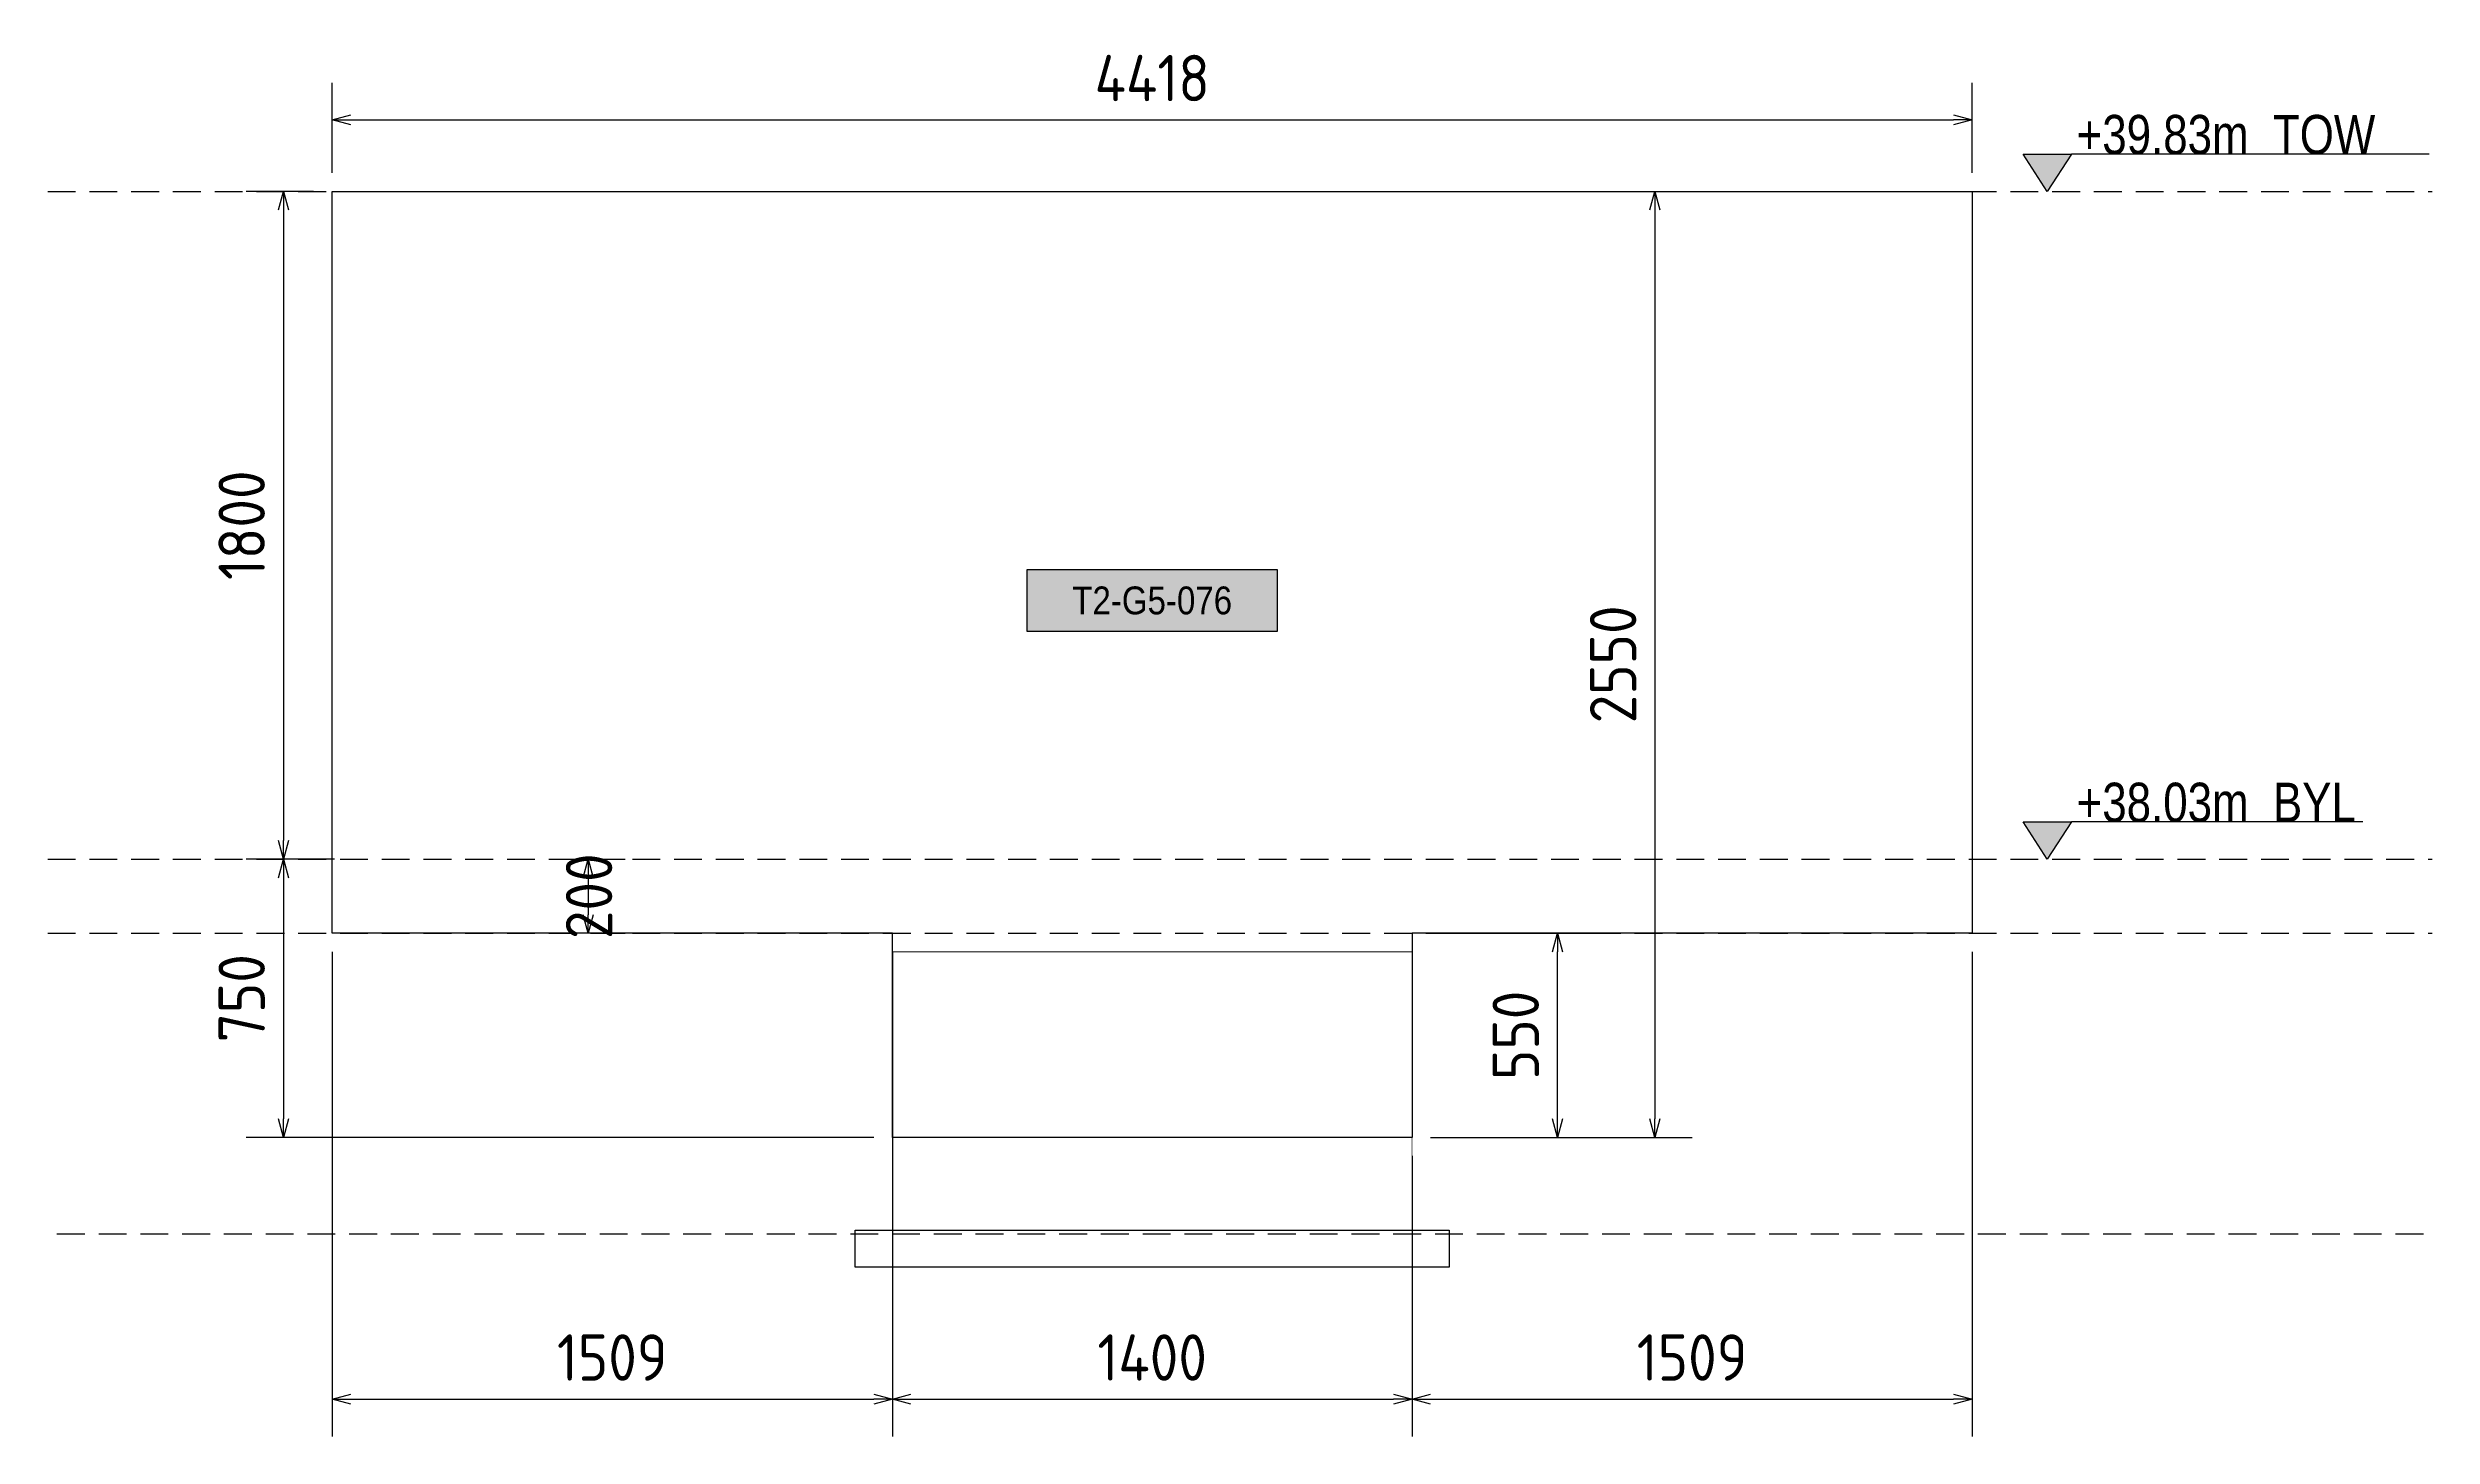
# Model space of a CAD drawing. Header units: centimetres. Extents: x -6122352 to 4157695, y -1694241 to 1947892.
# Drawn here: x 3376143 to 3382567, y 582297 to 586040 of the extents above; entities that cross this region are included whole.
import ezdxf
from ezdxf.enums import TextEntityAlignment as Align

# ---------------------------------------------------------------- set-up
doc = ezdxf.new("R2010")
doc.units = ezdxf.units.CM
doc.header["$MEASUREMENT"] = 0
doc.header["$PDMODE"] = 66
doc.header["$PDSIZE"] = 100
doc.linetypes.add('DASHED2', pattern=[0.375, 0.25, -0.125])
doc.linetypes.add('HIDDEN', pattern=[0.375, 0.25, -0.125])
for name, color, linetype in [('00-MI-DIM', 7, 'Continuous'), ('@MI-TYPE-02', 6, 'Continuous'), ('JML-Dimension', 1, 'Continuous'), ('PANEL-TAGS', 7, 'Continuous'), ('SECTION', 130, 'Continuous')]:
    doc.layers.add(name, color=color, linetype=linetype)
doc.styles.add('PANELTAG_STYLE', font='arial.ttf')
doc.styles.add('Schueco-BEMSTIL', font='isocpeur.ttf', dxfattribs={"width": 0.9})
doc.styles.add('txt-Pisa-std', font='arial.ttf', dxfattribs={"width": 0.8})
doc.dimstyles.new('MI- JWC-TXT-2.5 MM', dxfattribs={"dimscale": 1.5, "dimtxt": 2.5, "dimasz": 1, "dimexe": 2, "dimexo": 1, "dimgap": 1, "dimtad": 1, "dimdec": 0, "dimdsep": 46, "dimtxsty": 'Schueco-BEMSTIL', "dimblk": 'OPEN30', "dimcen": 0, "dimdle": 2, "dimclrd": 140, "dimclre": 8, "dimclrt": 40, "dimadec": 0, "dimazin": 2, "dimtfac": 1, "dimtdec": 0, "dimtix": 1, "dimtmove": 2, "dimatfit": 3, "dimldrblk": 'OPEN', "dimfxl": 2, "dimlwd": -1, "dimlwe": -1, "dimarcsym": 0})

# ---------------------------------------------------------------- blocks, each defined once
blk = doc.blocks.new('_Open30')
at = {"color": 0, "linetype": 'ByBlock', "lineweight": -2}
for p, q in [((-1, 0.27), (0, 0)), ((0, 0), (-1, -0.27)), ((0, 0), (-1, 0))]:
    blk.add_line(p, q, dxfattribs=at)
blk = doc.blocks.new('*D3319')
at = {"layer": '00-MI-DIM', "color": 8, "transparency": 16777216}
for p, q in [((3376909.1, 585702.6), (3376909.1, 585945.3)), ((3381327.1, 585702.6), (3381327.1, 585945.3))]:
    blk.add_line(p, q, dxfattribs=at)
at = {"layer": '00-MI-DIM', "color": 140, "transparency": 16777216}
blk.add_line((3376959.1, 585845.3), (3381277.1, 585845.3), dxfattribs=at)
at = {"layer": 'Defpoints', "color": 0, "transparency": 16777216}
for p in [(3381327.1, 585845.3), (3376909.1, 585652.6), (3381327.1, 585652.6)]:
    blk.add_point(p, dxfattribs=at)
at = {"layer": '00-MI-DIM', "color": 140, "transparency": 16777216, "xscale": 50, "yscale": 50, "zscale": 50, "rotation": 180}
blk.add_blockref('_Open30', (3376909.1, 585845.3), dxfattribs=at)
at = {"layer": '00-MI-DIM', "color": 140, "transparency": 16777216, "xscale": 50, "yscale": 50, "zscale": 50}
blk.add_blockref('_Open30', (3381327.1, 585845.3), dxfattribs=at)
at = {"layer": '00-MI-DIM', "color": 40, "transparency": 16777216, "insert": (3379118.1, 585957.8), "char_height": 125, "attachment_point": 5, "style": 'Schueco-BEMSTIL'}
blk.add_mtext('4418', dxfattribs=at)
blk = doc.blocks.new('_Open')
at = {"color": 0, "linetype": 'ByBlock', "lineweight": -2}
for p, q in [((-1, 0.2), (0, 0)), ((-1, -0.2), (0, 0)), ((0, 0), (-1, 0))]:
    blk.add_line(p, q, dxfattribs=at)
blk = doc.blocks.new('*D3320')
at = {"layer": '00-MI-DIM', "color": 8, "transparency": 16777216}
for p, q in [((3376859.1, 585652.6), (3376677.8, 585652.6)), ((3376915.6, 583852.6), (3376677.8, 583852.6))]:
    blk.add_line(p, q, dxfattribs=at)
at = {"layer": '00-MI-DIM', "color": 140, "transparency": 16777216}
blk.add_line((3376777.8, 585602.6), (3376777.8, 583902.6), dxfattribs=at)
at = {"layer": 'Defpoints', "color": 0, "transparency": 16777216}
for p in [(3376909.1, 585652.6), (3376777.8, 583852.6), (3376965.6, 583852.6)]:
    blk.add_point(p, dxfattribs=at)
at = {"layer": '00-MI-DIM', "color": 140, "transparency": 16777216, "xscale": 50, "yscale": 50, "zscale": 50}
for p, rotation in [((3376777.8, 585652.6), 90), ((3376777.8, 583852.6), 270)]:
    blk.add_blockref('_Open30', p, dxfattribs=dict(at, rotation=rotation))
at = {"layer": '00-MI-DIM', "color": 40, "transparency": 16777216, "insert": (3376665.3, 584752.6), "char_height": 125, "attachment_point": 5, "rotation": 90, "style": 'Schueco-BEMSTIL'}
blk.add_mtext('1800', dxfattribs=at)
blk = doc.blocks.new('*D3312')
at = {"layer": '00-MI-DIM', "color": 8, "transparency": 16777216}
for p, q in [((3376859.1, 583852.6), (3376677.8, 583852.6)), ((3378368.1, 583102.6), (3376677.8, 583102.6))]:
    blk.add_line(p, q, dxfattribs=at)
at = {"layer": '00-MI-DIM', "color": 140, "transparency": 16777216}
blk.add_line((3376777.8, 583802.6), (3376777.8, 583152.6), dxfattribs=at)
at = {"layer": 'Defpoints', "color": 0, "transparency": 16777216}
for p in [(3376909.1, 583852.6), (3376777.8, 583102.6), (3378418.1, 583102.6)]:
    blk.add_point(p, dxfattribs=at)
at = {"layer": '00-MI-DIM', "color": 140, "transparency": 16777216, "xscale": 50, "yscale": 50, "zscale": 50}
for p, rotation in [((3376777.8, 583852.6), 90), ((3376777.8, 583102.6), 270)]:
    blk.add_blockref('_Open30', p, dxfattribs=dict(at, rotation=rotation))
at = {"layer": '00-MI-DIM', "color": 40, "transparency": 16777216, "insert": (3376665.3, 583477.6), "char_height": 125, "attachment_point": 5, "rotation": 90, "style": 'Schueco-BEMSTIL'}
blk.add_mtext('750', dxfattribs=at)
blk = doc.blocks.new('*D3313')
at = {"layer": '00-MI-DIM', "color": 140, "transparency": 16777216}
blk.add_line((3377598.6, 583802.6), (3377598.6, 583702.6), dxfattribs=at)
at = {"layer": '00-MI-DIM', "color": 8, "transparency": 16777216}
for p, q in [((3377619.8, 583852.6), (3377698.6, 583852.6)), ((3377619.8, 583652.6), (3377698.6, 583652.6))]:
    blk.add_line(p, q, dxfattribs=at)
at = {"layer": 'Defpoints', "color": 0, "transparency": 16777216}
for p in [(3377569.8, 583852.6), (3377569.8, 583652.6), (3377598.6, 583652.6)]:
    blk.add_point(p, dxfattribs=at)
at = {"layer": '00-MI-DIM', "color": 140, "transparency": 16777216, "xscale": 50, "yscale": 50, "zscale": 50}
for p, rotation in [((3377598.6, 583852.6), 90), ((3377598.6, 583652.6), 270)]:
    blk.add_blockref('_Open30', p, dxfattribs=dict(at, rotation=rotation))
at = {"layer": '00-MI-DIM', "color": 40, "transparency": 16777216, "insert": (3377601.1, 583752.6), "char_height": 125, "attachment_point": 5, "rotation": 90, "style": 'Schueco-BEMSTIL'}
blk.add_mtext('200', dxfattribs=at)
blk = doc.blocks.new('*D3314')
at = {"layer": '00-MI-DIM', "color": 8, "transparency": 16777216}
for p, q in [((3380466.5, 585652.6), (3380572.3, 585652.6)), ((3379868.1, 583102.6), (3380572.3, 583102.6))]:
    blk.add_line(p, q, dxfattribs=at)
at = {"layer": '00-MI-DIM', "color": 140, "transparency": 16777216}
blk.add_line((3380472.3, 585602.6), (3380472.3, 583152.6), dxfattribs=at)
at = {"layer": 'Defpoints', "color": 0, "transparency": 16777216}
for p in [(3380416.5, 585652.6), (3379818.1, 583102.6), (3380472.3, 583102.6)]:
    blk.add_point(p, dxfattribs=at)
at = {"layer": '00-MI-DIM', "color": 140, "transparency": 16777216, "xscale": 50, "yscale": 50, "zscale": 50}
for p, rotation in [((3380472.3, 585652.6), 90), ((3380472.3, 583102.6), 270)]:
    blk.add_blockref('_Open30', p, dxfattribs=dict(at, rotation=rotation))
at = {"layer": '00-MI-DIM', "color": 40, "transparency": 16777216, "insert": (3380359.8, 584377.6), "char_height": 125, "attachment_point": 5, "rotation": 90, "style": 'Schueco-BEMSTIL'}
blk.add_mtext('2550', dxfattribs=at)
blk = doc.blocks.new('*D3315')
at = {"layer": '00-MI-DIM', "color": 8, "transparency": 16777216}
for p, q in [((3376909.1, 583602.6), (3376909.1, 582296.7)), ((3378418.1, 583602.6), (3378418.1, 582296.7))]:
    blk.add_line(p, q, dxfattribs=at)
at = {"layer": '00-MI-DIM', "color": 140, "transparency": 16777216}
blk.add_line((3376959.1, 582396.7), (3378368.1, 582396.7), dxfattribs=at)
at = {"layer": 'Defpoints', "color": 0, "transparency": 16777216}
for p in [(3376909.1, 583652.6), (3378418.1, 583652.6), (3378418.1, 582396.7)]:
    blk.add_point(p, dxfattribs=at)
at = {"layer": '00-MI-DIM', "color": 140, "transparency": 16777216, "xscale": 50, "yscale": 50, "zscale": 50, "rotation": 180}
blk.add_blockref('_Open30', (3376909.1, 582396.7), dxfattribs=at)
at = {"layer": '00-MI-DIM', "color": 140, "transparency": 16777216, "xscale": 50, "yscale": 50, "zscale": 50}
blk.add_blockref('_Open30', (3378418.1, 582396.7), dxfattribs=at)
at = {"layer": '00-MI-DIM', "color": 40, "transparency": 16777216, "insert": (3377663.6, 582509.2), "char_height": 125, "attachment_point": 5, "style": 'Schueco-BEMSTIL'}
blk.add_mtext('1509', dxfattribs=at)
blk = doc.blocks.new('*D3316')
at = {"layer": '00-MI-DIM', "color": 8, "transparency": 16777216}
for p, q in [((3378418.1, 583602.6), (3378418.1, 582296.7)), ((3379818.1, 583052.6), (3379818.1, 582296.7))]:
    blk.add_line(p, q, dxfattribs=at)
at = {"layer": '00-MI-DIM', "color": 140, "transparency": 16777216}
blk.add_line((3378468.1, 582396.7), (3379768.1, 582396.7), dxfattribs=at)
at = {"layer": 'Defpoints', "color": 0, "transparency": 16777216}
for p in [(3378418.1, 583652.6), (3379818.1, 583102.6), (3379818.1, 582396.7)]:
    blk.add_point(p, dxfattribs=at)
at = {"layer": '00-MI-DIM', "color": 140, "transparency": 16777216, "xscale": 50, "yscale": 50, "zscale": 50, "rotation": 180}
blk.add_blockref('_Open30', (3378418.1, 582396.7), dxfattribs=at)
at = {"layer": '00-MI-DIM', "color": 140, "transparency": 16777216, "xscale": 50, "yscale": 50, "zscale": 50}
blk.add_blockref('_Open30', (3379818.1, 582396.7), dxfattribs=at)
at = {"layer": '00-MI-DIM', "color": 40, "transparency": 16777216, "insert": (3379118.1, 582509.2), "char_height": 125, "attachment_point": 5, "style": 'Schueco-BEMSTIL'}
blk.add_mtext('1400', dxfattribs=at)
blk = doc.blocks.new('*D3317')
at = {"layer": '00-MI-DIM', "color": 8, "transparency": 16777216}
for p, q in [((3381327.1, 583602.6), (3381327.1, 582296.7)), ((3379818.1, 583052.6), (3379818.1, 582296.7))]:
    blk.add_line(p, q, dxfattribs=at)
at = {"layer": '00-MI-DIM', "color": 140, "transparency": 16777216}
blk.add_line((3379868.1, 582396.7), (3381277.1, 582396.7), dxfattribs=at)
at = {"layer": 'Defpoints', "color": 0, "transparency": 16777216}
for p in [(3381327.1, 583652.6), (3379818.1, 583102.6), (3381327.1, 582396.7)]:
    blk.add_point(p, dxfattribs=at)
at = {"layer": '00-MI-DIM', "color": 140, "transparency": 16777216, "xscale": 50, "yscale": 50, "zscale": 50, "rotation": 180}
blk.add_blockref('_Open30', (3379818.1, 582396.7), dxfattribs=at)
at = {"layer": '00-MI-DIM', "color": 140, "transparency": 16777216, "xscale": 50, "yscale": 50, "zscale": 50}
blk.add_blockref('_Open30', (3381327.1, 582396.7), dxfattribs=at)
at = {"layer": '00-MI-DIM', "color": 40, "transparency": 16777216, "insert": (3380572.6, 582509.2), "char_height": 125, "attachment_point": 5, "style": 'Schueco-BEMSTIL'}
blk.add_mtext('1509', dxfattribs=at)
blk = doc.blocks.new('*D3318')
at = {"layer": '@MI-TYPE-02', "color": 8, "transparency": 16777216}
for p, q in [((3379868.1, 583652.6), (3380310, 583652.6)), ((3379868.1, 583102.6), (3380310, 583102.6))]:
    blk.add_line(p, q, dxfattribs=at)
at = {"layer": '@MI-TYPE-02', "color": 140, "transparency": 16777216}
blk.add_line((3380210, 583152.6), (3380210, 583602.6), dxfattribs=at)
at = {"layer": 'Defpoints', "color": 0, "transparency": 16777216}
for p in [(3379818.1, 583652.6), (3380210, 583652.6), (3379818.1, 583102.6)]:
    blk.add_point(p, dxfattribs=at)
at = {"layer": '@MI-TYPE-02', "color": 140, "transparency": 16777216, "xscale": 50, "yscale": 50, "zscale": 50}
for p, rotation in [((3380210, 583652.6), 90), ((3380210, 583102.6), 270)]:
    blk.add_blockref('_Open30', p, dxfattribs=dict(at, rotation=rotation))
at = {"layer": '@MI-TYPE-02', "color": 40, "transparency": 16777216, "insert": (3380097.5, 583377.6), "char_height": 125, "attachment_point": 5, "rotation": 90, "style": 'Schueco-BEMSTIL'}
blk.add_mtext('550', dxfattribs=at)
blk = doc.blocks.new('PANELTAG')
at = {"layer": 'PANEL-TAGS', "color": 1}
blk.add_lwpolyline([(-13.5, -3.3), (13.5, -3.3), (13.5, 3.3), (-13.5, 3.3)], close=True, dxfattribs=at)
at = {"layer": 'PANEL-TAGS', "color": 40, "true_color": 0xffd700}
blk.add_solid([(-13.5, -3.3), (13.5, -3.3), (-13.5, 3.3), (13.5, 3.3)], dxfattribs=at)
at = {"layer": 'PANEL-TAGS', "color": 5, "style": 'PANELTAG_STYLE', "width": 0.85}
blk.add_attdef('TAGNO', text='', height=3, dxfattribs=at).set_placement((0, 0), align=Align.MIDDLE)
blk = doc.blocks.new('*U3095')
at = {"layer": 'JML-Dimension'}
h = blk.add_hatch(color=10, dxfattribs=at)
h.dxf.hatch_style = 1
h.paths.add_polyline_path([(0, 0), (-1.54, 2.37), (1.54, 2.37)])
blk.add_line((20.09, 2.37), (1.54, 2.37), dxfattribs=at)
blk.add_lwpolyline([(0, 0), (-1.54, 2.37), (1.54, 2.37), (0, 0)], dxfattribs=at)
at = {"color": 5, "style": 'txt-Pisa-std', "width": 0.8}
blk.add_attdef('+0.0', text='', height=2.5, dxfattribs=at).set_placement((1.87, 2.37), align=Align.BOTTOM_LEFT)
blk = doc.blocks.new('*U1106')
at = {"layer": 'JML-Dimension'}
h = blk.add_hatch(color=10, dxfattribs=at)
h.dxf.hatch_style = 1
h.paths.add_polyline_path([(0, 0), (-1.54, 2.37), (1.54, 2.37)])
blk.add_line((24.31, 2.37), (1.54, 2.37), dxfattribs=at)
blk.add_lwpolyline([(0, 0), (-1.54, 2.37), (1.54, 2.37), (0, 0)], dxfattribs=at)
at = {"color": 5, "style": 'txt-Pisa-std', "width": 0.8}
blk.add_attdef('+0.0', text='', height=2.5, dxfattribs=at).set_placement((1.87, 2.37), align=Align.BOTTOM_LEFT)
blk = doc.blocks.new('T3-FOOTING ELEVATION')
at = {"color": 6, "linetype": 'HIDDEN', "ltscale": 5, "const_width": 2}
blk.add_lwpolyline([(30306558.2, 1676365.9), (30306558.2, 1676865.9), (30307958.2, 1676865.9), (30307958.2, 1676365.9)], dxfattribs=at)
at = {"color": 6, "ltscale": 20, "const_width": 2}
blk.add_lwpolyline([(30306558.2, 1676365.9), (30307958.2, 1676365.9), (30307958.2, 1676115.9), (30306558.2, 1676115.9)], close=True, dxfattribs=at)
at = {"color": 8, "ltscale": 20}
blk.add_lwpolyline([(30306458.2, 1676115.9), (30308058.2, 1676115.9), (30308058.2, 1676015.9), (30306458.2, 1676015.9)], close=True, dxfattribs=at)

msp = doc.modelspace()

# ---------------------------------------------------------------- linework, layer by layer
at = {"layer": '@MI-TYPE-02', "color": 160, "linetype": 'DASHED2', "ltscale": 300}
for points in [[(3376142.68749, 585652.5763), (3382566.56066, 585652.5763)], [(3376142.68749, 583852.5763), (3382566.56066, 583852.5763)], [(3376142.68749, 583652.5763), (3382566.56066, 583652.5763)], [(3376167.51095, 582842.5763), (3382566.56066, 582842.5763)]]:
    msp.add_lwpolyline(points, dxfattribs=at)
at = {"layer": '@MI-TYPE-02', "color": 30}
msp.add_lwpolyline([(3376909.06134, 585652.5763), (3381327.06134, 585652.5763), (3381327.06134, 583652.5763), (3379818.06134, 583652.5763), (3379818.06134, 583102.5763), (3378418.06134, 583102.5763), (3378418.06134, 583652.5763), (3376909.06134, 583652.5763)], close=True, dxfattribs=at)

# ---------------------------------------------------------------- block references
at = {"color": 2}
msp.add_blockref('T3-FOOTING ELEVATION', (-26928140.10022, -1093263.29746), dxfattribs=at)
at = {"layer": 'PANEL-TAGS', "color": 94}
ref = msp.add_blockref('PANELTAG', (3379118.06134, 584549.92574), dxfattribs=dict(at, xscale=25, yscale=25, zscale=25))
ref.add_attrib('TAGNO', 'T2-G5-076', dxfattribs={"color": 5, "height": 75, "style": 'PANELTAG_STYLE', "width": 0.85}).set_placement((3379118.06134, 584549.92574), align=Align.MIDDLE_CENTER)
at = {"layer": 'SECTION', "color": 6}
ref = msp.add_blockref('*U1106', (3381529.32162, 585652.5763), dxfattribs=dict(at, xscale=42.30147098076819, yscale=42.30147098076819, zscale=42.30147098076819))
ref.add_attrib('+0.0', '+39.83m  TOW', (3381608.45027, 585752.83337), dxfattribs={"layer": 'JML-Dimension', "color": 5, "height": 105.7536775, "style": 'txt-Pisa-std', "width": 0.8})
ref = msp.add_blockref('*U3095', (3381529.32162, 583852.5763), dxfattribs=dict(at, xscale=42.30147098076819, yscale=42.30147098076819, zscale=42.30147098076819))
ref.add_attrib('+0.0', '+38.03m  BYL', (3381608.45027, 583952.83337), dxfattribs={"layer": 'JML-Dimension', "color": 5, "height": 105.7536775, "style": 'txt-Pisa-std', "width": 0.8})

# ---------------------------------------------------------------- dimensions: what is measured, and where the dimension line sits
at = {"layer": '00-MI-DIM', "color": 30}
for base, p1, p2, picture, middle in [((3381327.06134, 585845.3467), (3376909.06134, 585652.5763), (3381327.06134, 585652.5763), '*D3319', (3379118.06134, 585957.8467)), ((3378418.06134, 582396.72731), (3376909.06134, 583652.5763), (3378418.06134, 583652.5763), '*D3315', (3377663.56134, 582509.22731)), ((3379818.06134, 582396.72731), (3378418.06134, 583652.5763), (3379818.06134, 583102.5763), '*D3316', (3379118.06134, 582509.22731)), ((3381327.06134, 582396.72731), (3379818.06134, 583102.5763), (3381327.06134, 583652.5763), '*D3317', (3380572.56134, 582509.22731))]:
    dim = msp.add_linear_dim(base=base, p1=p1, p2=p2, dimstyle='MI- JWC-TXT-2.5 MM', dxfattribs=at)
    dim.commit()
    dim.dimension.update_dxf_attribs({"geometry": picture, "text_midpoint": middle})
for base, p1, p2, picture, middle in [((3376777.79906, 583852.5763), (3376909.06134, 585652.5763), (3376965.55107, 583852.5763), '*D3320', (3376665.29906, 584752.5763)), ((3380472.27072, 583102.5763), (3380416.47801, 585652.5763), (3379818.06134, 583102.5763), '*D3314', (3380359.77072, 584377.5763)), ((3376777.79906, 583102.5763), (3376909.06134, 583852.5763), (3378418.06134, 583102.5763), '*D3312', (3376665.29906, 583477.5763))]:
    dim = msp.add_linear_dim(base=base, p1=p1, p2=p2, angle=90, dimstyle='MI- JWC-TXT-2.5 MM', dxfattribs=at)
    dim.commit()
    dim.dimension.update_dxf_attribs({"geometry": picture, "text_midpoint": middle})
dim = msp.add_linear_dim(base=(3377598.57338, 583652.5763), p1=(3377569.76087, 583852.5763), p2=(3377569.76087, 583652.5763), angle=90, dimstyle='MI- JWC-TXT-2.5 MM', dxfattribs=at)
dim.commit()
dim.dimension.update_dxf_attribs({"geometry": '*D3313', "text_midpoint": (3377601.07338, 583752.5763), "dimtype": 160})
at = {"layer": '@MI-TYPE-02', "color": 94}
dim = msp.add_linear_dim(base=(3380210.01574, 583652.5763), p1=(3379818.06134, 583102.5763), p2=(3379818.06134, 583652.5763), angle=90, dimstyle='MI- JWC-TXT-2.5 MM', dxfattribs=at)
dim.commit()
dim.dimension.update_dxf_attribs({"geometry": '*D3318', "text_midpoint": (3380097.51574, 583377.5763)})

doc.saveas('drawing.dxf')
